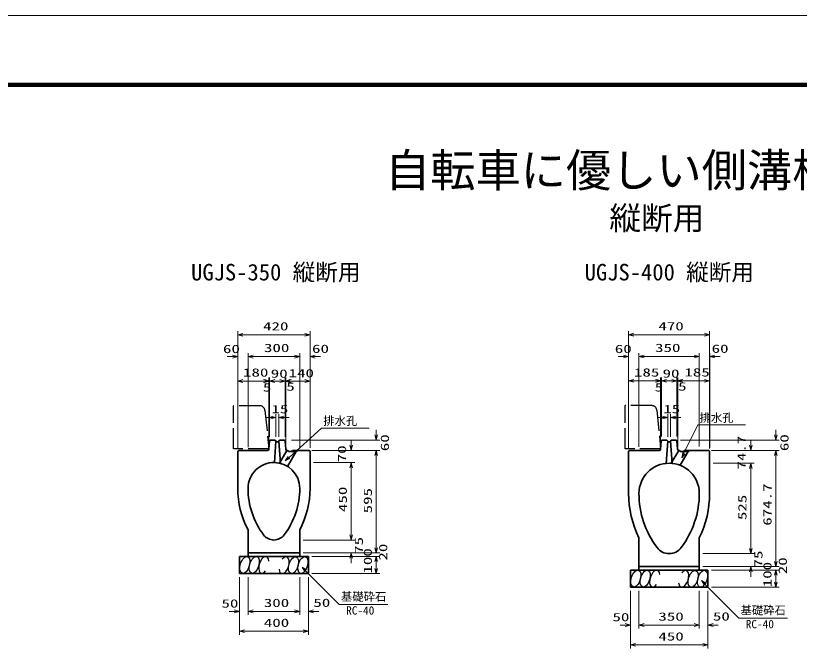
# Model space of a CAD drawing. Units: millimetres on the paper. Extents: x 0 to 841, y 0 to 594.
# Drawn here: x 227.4 to 454.7, y 410.3 to 594 of the extents above; entities that cross this region are included whole.
import ezdxf
from ezdxf.enums import TextEntityAlignment as Align

# ---------------------------------------------------------------- set-up
doc = ezdxf.new("R2010")
doc.units = ezdxf.units.MM
doc.linetypes.add('DASHED', pattern=[7.5, 6, -1.5])
for name, color, linetype, lineweight in [('D-STR-DIM（寸法）', 7, 'Continuous', 13), ('D-STR-HTXT(基礎砕石-旗)', 7, 'Continuous', 13), ('D-STR-HTXT（WS-旗）', 7, 'Continuous', 13), ('D-STR-STRF(グリ)', 7, 'Continuous', 25), ('D-STR-STRF(歩車)', 7, 'DASHED', 25), ('D-STR（構造物）', 1, 'Continuous', 35), ('D-TTL-LINE（区切線）', 7, 'Continuous', 18), ('D-TTL（外枠）', 2, 'Continuous', 140)]:
    doc.layers.add(name, color=color, linetype=linetype, lineweight=lineweight)
doc.layers.add('D-STR-TXT(文字)', color=7, linetype='Continuous')
doc.styles.add('ＭＳ ゴシック', font='')
doc.styles.get('ＭＳ ゴシック').set_extended_font_data('MS Gothic')

# ---------------------------------------------------------------- blocks, each defined once
blk = doc.blocks.new('_Open30')
at = {"color": 7, "linetype": 'Continuous', "lineweight": 13}
for p, q in [((-1, 0.2679), (0, 0)), ((0, 0), (-1, -0.2679)), ((0, 0), (-1, 0))]:
    blk.add_line(p, q, dxfattribs=at)

msp = doc.modelspace()

# ---------------------------------------------------------------- linework, layer by layer
at = {"layer": 'D-STR-DIM（寸法）'}
for p, q in [((291.763, 488.915), (291.763, 502.35)), ((293.263, 501.35), (311.263, 501.35)), ((312.763, 488.915), (312.763, 502.35)), ((405.195, 488.938), (405.195, 502.372)), ((406.695, 501.372), (427.195, 501.372)), ((428.695, 488.938), (428.695, 502.372)), ((291.763, 468.499), (291.763, 496)), ((294.768, 468.749), (294.768, 496)), ((294.768, 468.749), (294.768, 496)), ((309.768, 468.749), (309.768, 496)), ((309.768, 468.863), (309.768, 495.999)), ((312.768, 468.504), (312.768, 495.999)), ((405.195, 468.526), (405.195, 496.023)), ((408.195, 468.771), (408.195, 496.023)), ((408.195, 468.771), (408.195, 496.023)), ((425.701, 468.885), (425.701, 496.023)), ((425.701, 468.885), (425.701, 496.021)), ((428.701, 468.527), (428.701, 496.021)), ((290.263, 495), (288.763, 495)), ((296.268, 495), (297.768, 495)), ((296.268, 495), (308.268, 495)), ((308.268, 494.999), (306.768, 494.999)), ((314.268, 494.999), (315.768, 494.999)), ((403.695, 495.023), (402.195, 495.023)), ((409.695, 495.023), (411.195, 495.023)), ((409.695, 495.023), (424.201, 495.023)), ((424.201, 495.021), (422.701, 495.021)), ((430.201, 495.021), (431.701, 495.021)), ((291.763, 468.499), (291.763, 488.915)), ((300.763, 468.749), (300.763, 488.915)), ((300.763, 468.749), (300.763, 488.915)), ((301.013, 471.749), (301.013, 488.915)), ((301.013, 471.749), (301.013, 488.915)), ((305.513, 471.749), (305.513, 488.915)), ((305.513, 471.749), (305.513, 488.915)), ((305.763, 468.749), (305.763, 488.915)), ((305.763, 468.749), (305.763, 488.915)), ((312.768, 468.504), (312.768, 488.915)), ((405.195, 468.526), (405.195, 488.938)), ((414.44, 468.772), (414.44, 488.938)), ((414.44, 468.772), (414.44, 488.938)), ((414.69, 471.772), (414.69, 488.938)), ((414.69, 471.772), (414.69, 488.938)), ((419.19, 471.771), (419.19, 488.938)), ((419.19, 471.771), (419.19, 488.938)), ((419.44, 468.772), (419.44, 488.938)), ((419.44, 468.772), (419.44, 488.938)), ((428.695, 468.292), (428.695, 488.938)), ((293.263, 487.915), (299.263, 487.915)), ((299.263, 487.915), (297.763, 487.915)), ((299.513, 487.915), (298.013, 487.915)), ((302.513, 487.915), (304.013, 487.915)), ((304.013, 487.915), (302.513, 487.915)), ((307.013, 487.915), (308.513, 487.915)), ((307.263, 487.915), (308.763, 487.915)), ((307.263, 487.915), (311.268, 487.915)), ((406.695, 487.938), (412.94, 487.938)), ((412.94, 487.938), (411.44, 487.938)), ((413.19, 487.938), (411.69, 487.938)), ((416.19, 487.938), (417.69, 487.938)), ((417.69, 487.938), (416.19, 487.938)), ((420.69, 487.938), (422.19, 487.938)), ((420.94, 487.938), (422.44, 487.938)), ((420.94, 487.938), (427.195, 487.938)), ((302.873, 471.699), (302.873, 478.293)), ((303.665, 471.683), (303.665, 478.293)), ((416.55, 471.721), (416.55, 478.315)), ((417.342, 471.705), (417.342, 478.315)), ((301.373, 477.293), (299.873, 477.293)), ((305.165, 477.293), (306.665, 477.293)), ((415.05, 477.315), (413.55, 477.315)), ((418.842, 477.315), (420.342, 477.315)), ((331.971, 472.249), (331.971, 473.749)), ((447.898, 472.271), (447.898, 473.771)), ((307.417, 470.749), (332.971, 470.749)), ((324.71, 469.249), (324.71, 470.749)), ((420.19, 470.771), (448.898, 470.771)), ((440.638, 469.271), (440.638, 470.771)), ((313.268, 467.749), (332.971, 467.749)), ((313.518, 467.749), (332.971, 467.749)), ((313.518, 467.749), (325.71, 467.749)), ((331.971, 439.499), (331.971, 466.249)), ((331.971, 466.249), (331.971, 464.749)), ((429.195, 467.766), (448.898, 467.766)), ((429.445, 467.771), (441.638, 467.771)), ((441.638, 467.771), (448.898, 467.771)), ((447.898, 435.536), (447.898, 466.271)), ((447.898, 466.266), (447.898, 464.766)), ((313.768, 464.249), (325.71, 464.249)), ((313.768, 464.249), (325.71, 464.249)), ((429.695, 464.036), (441.638, 464.036)), ((429.695, 464.036), (441.638, 464.036)), ((324.71, 443.249), (324.71, 462.749)), ((324.71, 462.749), (324.71, 461.249)), ((440.638, 439.286), (440.638, 462.536)), ((440.638, 462.536), (440.638, 461.036)), ((324.71, 443.249), (324.71, 444.749)), ((310.768, 441.749), (325.71, 441.749)), ((310.768, 441.749), (325.71, 441.749)), ((331.971, 439.499), (331.971, 440.999)), ((440.638, 439.286), (440.638, 440.786)), ((310.768, 437.999), (332.971, 437.999)), ((310.768, 437.999), (325.71, 437.999)), ((310.768, 437.999), (332.971, 437.999)), ((313.268, 436.999), (332.971, 436.999)), ((313.268, 436.999), (332.971, 436.999)), ((426.695, 437.786), (441.638, 437.786)), ((426.695, 437.786), (441.638, 437.786)), ((447.898, 435.536), (447.898, 437.036)), ((324.71, 436.499), (324.71, 434.999)), ((331.971, 433.499), (331.971, 435.499)), ((331.971, 435.499), (331.971, 433.999)), ((313.268, 431.999), (332.971, 431.999)), ((426.695, 434.036), (448.898, 434.036)), ((426.695, 434.036), (441.638, 434.036)), ((426.695, 434.036), (448.898, 434.036)), ((429.195, 433.036), (448.898, 433.036)), ((429.195, 433.036), (448.898, 433.036)), ((440.638, 432.536), (440.638, 431.036)), ((292.268, 430.999), (292.268, 420.032)), ((294.768, 430.999), (294.768, 420.032)), ((294.768, 430.999), (294.768, 420.032)), ((309.768, 430.999), (309.768, 420.032)), ((309.768, 430.999), (309.768, 420.032)), ((312.268, 430.999), (312.268, 420.032)), ((447.898, 429.536), (447.898, 431.536)), ((447.898, 431.536), (447.898, 430.036)), ((429.195, 428.036), (448.898, 428.036)), ((405.695, 427.036), (405.695, 416.069)), ((408.195, 427.036), (408.195, 416.069)), ((408.195, 427.036), (408.195, 416.069)), ((425.695, 427.036), (425.695, 416.069)), ((425.695, 427.036), (425.695, 416.069)), ((428.195, 427.036), (428.195, 416.069)), ((290.768, 421.032), (289.268, 421.032)), ((296.268, 421.032), (297.768, 421.032)), ((296.268, 421.032), (308.268, 421.032)), ((308.268, 421.032), (306.768, 421.032)), ((313.768, 421.032), (315.268, 421.032)), ((292.268, 420.032), (292.268, 414.259)), ((312.268, 420.032), (312.268, 414.259)), ((404.195, 417.069), (402.695, 417.069)), ((405.695, 416.069), (405.695, 410.296)), ((409.695, 417.069), (411.195, 417.069)), ((409.695, 417.069), (424.195, 417.069)), ((424.195, 417.069), (422.695, 417.069)), ((428.195, 416.069), (428.195, 410.296)), ((429.695, 417.069), (431.195, 417.069)), ((293.768, 415.259), (310.768, 415.259)), ((407.195, 411.296), (426.695, 411.296))]:
    msp.add_line(p, q, dxfattribs=at)
at = {"layer": 'D-STR-HTXT(基礎砕石-旗)'}
for points in [[(335.312, 423.026), (321.208, 423.026), (311.485, 432.843)], [(451.239, 419.063), (437.135, 419.063), (427.412, 428.88)]]:
    msp.add_lwpolyline(points, dxfattribs=at)
at = {"layer": 'D-STR-HTXT（WS-旗）'}
for points in [[(329.895, 474.264), (316.107, 474.264), (306.667, 465.714)], [(439.078, 475.166), (425.29, 475.166), (421.249, 466.955)]]:
    msp.add_lwpolyline(points, dxfattribs=at)
at = {"layer": 'D-STR-STRF(グリ)'}
for centre, major_axis in [((293.863, 434.523), (0.79, 2.421)), ((296.584, 434.523), (0.79, 2.421)), ((307.972, 434.442), (-0.771, -2.427)), ((310.694, 434.463), (-0.771, -2.427)), ((407.29, 430.56), (0.79, 2.421)), ((410.011, 430.56), (0.79, 2.421)), ((423.899, 430.479), (-0.771, -2.427)), ((426.621, 430.5), (-0.771, -2.427))]:
    msp.add_ellipse(centre, major_axis=major_axis, ratio=0.5139, dxfattribs=at)
for centre, major_axis in [((299.325, 434.523), (0.79, 2.421)), ((305.232, 434.42), (-0.771, -2.427)), ((412.752, 430.56), (0.79, 2.421)), ((421.159, 430.457), (-0.771, -2.427))]:
    msp.add_ellipse(centre, major_axis=major_axis, ratio=0.5139, start_param=5.3575563, end_param=10.3750652, dxfattribs=at)
at = {"layer": 'D-STR-STRF(歩車)'}
for p, q in [((290.554, 468.249), (290.554, 480.749)), ((298.197, 480.749), (290.554, 480.749)), ((404.232, 468.272), (404.232, 480.772)), ((411.874, 480.772), (404.232, 480.772)), ((299.689, 479.398), (300.804, 468.249)), ((413.367, 479.421), (414.482, 468.272)), ((300.804, 468.249), (290.554, 468.249)), ((414.482, 468.272), (404.232, 468.272))]:
    msp.add_line(p, q, dxfattribs=at)
for centre in [(298.197, 479.249), (411.874, 479.272)]:
    msp.add_arc(centre, 1.5, 5.71077, 89.99998, dxfattribs=at)
at = {"layer": 'D-STR（構造物）'}
for p, q in [((302.643, 470.717), (301.294, 470.744)), ((302.874, 470.462), (302.643, 470.717)), ((303.893, 470.717), (303.662, 470.462)), ((305.231, 470.743), (303.893, 470.717)), ((416.32, 470.739), (414.971, 470.766)), ((416.551, 470.485), (416.32, 470.739)), ((417.57, 470.739), (417.339, 470.485)), ((418.908, 470.766), (417.57, 470.739)), ((300.989, 470.468), (300.795, 468.139)), ((302.874, 470.462), (302.404, 464.248)), ((303.412, 470.212), (303.124, 470.212)), ((304.15, 464.009), (303.662, 470.462)), ((305.73, 468.139), (305.536, 470.468)), ((414.666, 470.491), (414.472, 468.161)), ((416.551, 470.485), (416.06, 463.992)), ((417.089, 470.235), (416.801, 470.235)), ((417.83, 463.992), (417.339, 470.485)), ((419.407, 468.161), (419.213, 470.491)), ((292.018, 467.749), (291.768, 467.504)), ((291.768, 467.504), (291.768, 456.749)), ((300.374, 467.749), (292.018, 467.749)), ((306.151, 467.749), (306.315, 467.749)), ((306.315, 467.749), (306.488, 467.449)), ((306.488, 467.449), (308.839, 467.449)), ((307.661, 467.749), (307.488, 467.449)), ((312.518, 467.749), (307.661, 467.749)), ((308.839, 467.449), (309.013, 467.749)), ((312.768, 467.504), (312.518, 467.749)), ((312.768, 456.749), (312.768, 467.504)), ((405.445, 467.771), (405.195, 467.526)), ((405.195, 467.526), (405.195, 455.286)), ((414.049, 467.771), (405.445, 467.771)), ((419.828, 467.771), (419.992, 467.771)), ((419.992, 467.771), (420.165, 467.471)), ((420.165, 467.471), (422.516, 467.471)), ((421.165, 467.471), (421.338, 467.771)), ((428.445, 467.771), (421.338, 467.771)), ((422.516, 467.471), (422.69, 467.771)), ((428.695, 467.526), (428.445, 467.771)), ((428.695, 455.286), (428.695, 467.526)), ((294.768, 436.999), (294.768, 444.749)), ((309.768, 436.999), (309.768, 444.749)), ((408.195, 442.383), (408.195, 433.036)), ((425.695, 442.383), (425.695, 433.036)), ((292.268, 436.999), (312.268, 436.999)), ((292.268, 431.999), (292.268, 436.999)), ((294.768, 437.999), (309.768, 437.999)), ((294.768, 437.999), (309.768, 437.999)), ((312.268, 431.999), (312.268, 436.999)), ((292.268, 431.999), (312.268, 431.999)), ((405.695, 433.036), (428.195, 433.036)), ((405.695, 428.036), (405.695, 433.036)), ((408.195, 434.036), (425.695, 434.036)), ((408.195, 434.036), (425.695, 434.036)), ((428.195, 428.036), (428.195, 433.036)), ((405.695, 428.036), (428.195, 428.036))]:
    msp.add_line(p, q, dxfattribs=at)
at = {"layer": 'D-STR（構造物）', "linetype": 'DASHED'}
for p, q in [((303.922, 464.065), (306.056, 467.761)), ((308.763, 467.449), (306.253, 463.103)), ((417.557, 464.015), (419.733, 467.783)), ((422.44, 467.471), (420.114, 463.443))]:
    msp.add_line(p, q, dxfattribs=at)
at = {"layer": 'D-STR（構造物）'}
for centre, radius, start, end in [((301.288, 470.444), 0.3, 88.85382, 175.23628), ((305.237, 470.443), 0.3, 4.76357, 91.14615), ((414.965, 470.466), 0.3, 88.85382, 175.23628), ((418.914, 470.466), 0.3, 4.76357, 91.14615), ((303.124, 470.462), 0.25, 180, 270), ((303.412, 470.462), 0.25, 270, 0), ((416.801, 470.485), 0.25, 180, 270), ((417.089, 470.485), 0.25, 270, 0), ((300.372, 468.174), 0.425, 270, 355.23631), ((306.154, 468.174), 0.425, 184.76364, 270), ((414.049, 468.196), 0.425, 270, 355.23631), ((419.831, 468.196), 0.425, 184.76364, 270), ((302.268, 456.749), 7.5, 88.96178, 179.81427), ((302.268, 456.749), 7.5, 0, 90), ((416.945, 455.286), 8.75, 90, 180), ((416.945, 455.286), 8.75, 0, 90), ((317.268, 456.749), 25.5, 180, 208.07251), ((317.268, 456.749), 22.5, 180, 216.86989), ((287.268, 456.749), 22.5, 323.13008, 359.99998), ((287.268, 456.749), 25.5, 331.92738, 359.99998), ((434.445, 455.286), 29.25, 180, 206.17693), ((434.445, 455.286), 26.25, 180, 216.86992), ((399.445, 455.286), 26.25, 323.13008, 359.99998), ((399.445, 455.286), 29.25, 333.82304, 359.99997), ((302.268, 445.499), 3.75, 216.86989, 323.1301), ((416.945, 442.161), 4.375, 216.8699, 323.13011)]:
    msp.add_arc(centre, radius, start, end, dxfattribs=at)
at = {"layer": 'D-TTL-LINE（区切線）'}
msp.add_line((841, 594), (0, 594), dxfattribs=at)
at = {"layer": 'D-TTL（外枠）'}
msp.add_line((820.9, 573.9), (20.1, 573.9), dxfattribs=at)

# ---------------------------------------------------------------- block references
at = {"layer": 'D-STR-DIM（寸法）', "xscale": 1.5, "yscale": 1.5}
for p, rotation in [((291.763, 501.35), 180), ((405.195, 501.372), 180), ((294.768, 495), 180), ((294.768, 495), 180), ((312.768, 494.999), 180), ((408.195, 495.023), 180), ((408.195, 495.023), 180), ((428.701, 495.021), 180), ((291.763, 487.915), 180), ((301.013, 487.915), 180), ((305.513, 487.915), 180), ((305.763, 487.915), 180), ((305.763, 487.915), 180), ((405.195, 487.938), 180), ((414.69, 487.938), 180), ((419.19, 487.938), 180), ((419.44, 487.938), 180), ((419.44, 487.938), 180), ((303.665, 477.293), 180), ((417.342, 477.315), 180), ((331.971, 470.749), 270), ((447.898, 470.771), 270), ((324.71, 467.749), 270), ((440.638, 467.771), 270), ((331.971, 467.749), 90), ((331.971, 467.749), 90), ((447.898, 467.771), 90), ((447.898, 467.766), 90), ((324.71, 464.249), 90), ((324.71, 464.249), 90), ((440.638, 464.036), 90), ((440.638, 464.036), 90), ((324.71, 441.749), 270), ((324.71, 441.749), 270), ((331.971, 437.999), 270), ((331.971, 437.999), 270), ((440.638, 437.786), 270), ((440.638, 437.786), 270), ((324.71, 437.999), 90), ((331.971, 436.999), 90), ((331.971, 436.999), 90), ((447.898, 434.036), 270), ((447.898, 434.036), 270), ((331.971, 431.999), 270), ((440.638, 434.036), 90), ((447.898, 433.036), 90), ((447.898, 433.036), 90), ((447.898, 428.036), 270), ((294.768, 421.032), 180), ((294.768, 421.032), 180), ((312.268, 421.032), 180), ((408.195, 417.069), 180), ((408.195, 417.069), 180), ((428.195, 417.069), 180), ((292.268, 415.259), 180), ((405.695, 411.296), 180)]:
    msp.add_blockref('_Open30', p, dxfattribs=dict(at, rotation=rotation))
for p in [(312.763, 501.35), (428.695, 501.372), (291.763, 495), (309.768, 495), (309.768, 494.999), (405.195, 495.023), (425.701, 495.023), (425.701, 495.021), (300.763, 487.915), (300.763, 487.915), (301.013, 487.915), (305.513, 487.915), (312.768, 487.915), (414.44, 487.938), (414.44, 487.938), (414.69, 487.938), (419.19, 487.938), (428.695, 487.938), (302.873, 477.293), (416.55, 477.315), (292.268, 421.032), (309.768, 421.032), (309.768, 421.032), (405.695, 417.069), (425.695, 417.069), (425.695, 417.069), (312.268, 415.259), (428.195, 411.296)]:
    msp.add_blockref('_Open30', p, dxfattribs=at)
at = {"layer": 'D-STR-HTXT(基礎砕石-旗)', "xscale": 1.5, "yscale": 1.5, "rotation": 134.72505}
for p in [(310.43, 433.909), (426.357, 429.946)]:
    msp.add_blockref('_Open30', p, dxfattribs=at)
at = {"layer": 'D-STR-HTXT（WS-旗）', "xscale": 1.5, "yscale": 1.5}
for p, rotation in [((420.587, 465.609), 243.798), ((305.555, 464.707), 222.16891)]:
    msp.add_blockref('_Open30', p, dxfattribs=dict(at, rotation=rotation))

# ---------------------------------------------------------------- texts
at = {"layer": 'D-STR-DIM（寸法）', "style": 'ＭＳ ゴシック', "width": 1.5}
for s, p in [('420', (299.138, 501.887)), ('470', (413.82, 501.91)), ('60', (287.498, 495.293)), ('300', (299.395, 495.598)), ('60', (313.338, 495.355)), ('60', (401.175, 495.315)), ('350', (412.863, 495.621)), ('60', (429.27, 495.378)), ('180', (293.316, 488.464)), ('90', (301.358, 488.149)), ('140', (306.527, 488.267)), ('185', (406.739, 488.486)), ('90', (415.035, 488.172)), ('185', (421.376, 488.508)), ('5', (299.073, 484.138)), ('5', (305.879, 484.382)), ('5', (412.75, 484.16)), ('5', (419.556, 484.405)), ('15', (301.556, 477.83)), ('15', (415.233, 477.852)), ('50', (287.07, 421.399)), ('300', (299.351, 421.57)), ('50', (313.72, 421.607)), ('350', (413.82, 417.606)), ('50', (429.647, 417.644)), ('400', (299.351, 415.796)), ('50', (400.498, 417.436)), ('450', (413.82, 411.833))]:
    msp.add_text(s, height=2.405, dxfattribs=at).set_placement(p, align=Align.BOTTOM_LEFT)
for s, p in [('60', (336.376, 467.543)), ('74.7', (439.872, 462.237)), ('60', (452.303, 467.56)), ('70', (323.944, 464.324)), ('674.7', (447.361, 445.904)), ('450', (324.173, 449.874)), ('595', (331.433, 449.495)), ('525', (440.1, 447.532)), ('75', (328.819, 437.741)), ('100', (331.433, 431.999)), ('20', (335.885, 435.781)), ('75', (444.746, 433.778)), ('100', (447.361, 428.036)), ('20', (451.812, 431.818))]:
    msp.add_text(s, height=2.405, rotation=90, dxfattribs=at).set_placement(p, align=Align.BOTTOM_LEFT)
at = {"layer": 'D-STR-HTXT(基礎砕石-旗)', "style": 'ＭＳ ゴシック'}
for s, p in [('基礎砕石', (321.744, 423.363)), ('RC-40', (323.232, 419.376)), ('基礎砕石', (437.671, 419.4)), ('RC-40', (439.159, 415.413))]:
    msp.add_text(s, height=2.405, dxfattribs=at).set_placement(p, align=Align.BOTTOM_LEFT)
at = {"layer": 'D-STR-HTXT（WS-旗）', "style": 'ＭＳ ゴシック'}
for p in [(316.587, 474.416), (425.77, 475.318)]:
    msp.add_text('排水孔', height=2.405, dxfattribs=at).set_placement(p, align=Align.BOTTOM_LEFT)
at = {"layer": 'D-STR-TXT(文字)', "style": 'ＭＳ ゴシック'}
for s, height, p in [('自転車に優しい側溝標準図', 9.621, (334.527, 541.419)), ('縦断用', 6.735, (399.606, 529.839)), ('UGJS-350 縦断用', 4.811, (278.251, 515.671)), ('UGJS-400 縦断用', 4.811, (392.424, 515.671))]:
    msp.add_text(s, height=height, dxfattribs=at).set_placement(p, align=Align.BOTTOM_LEFT)

doc.saveas('drawing.dxf')
